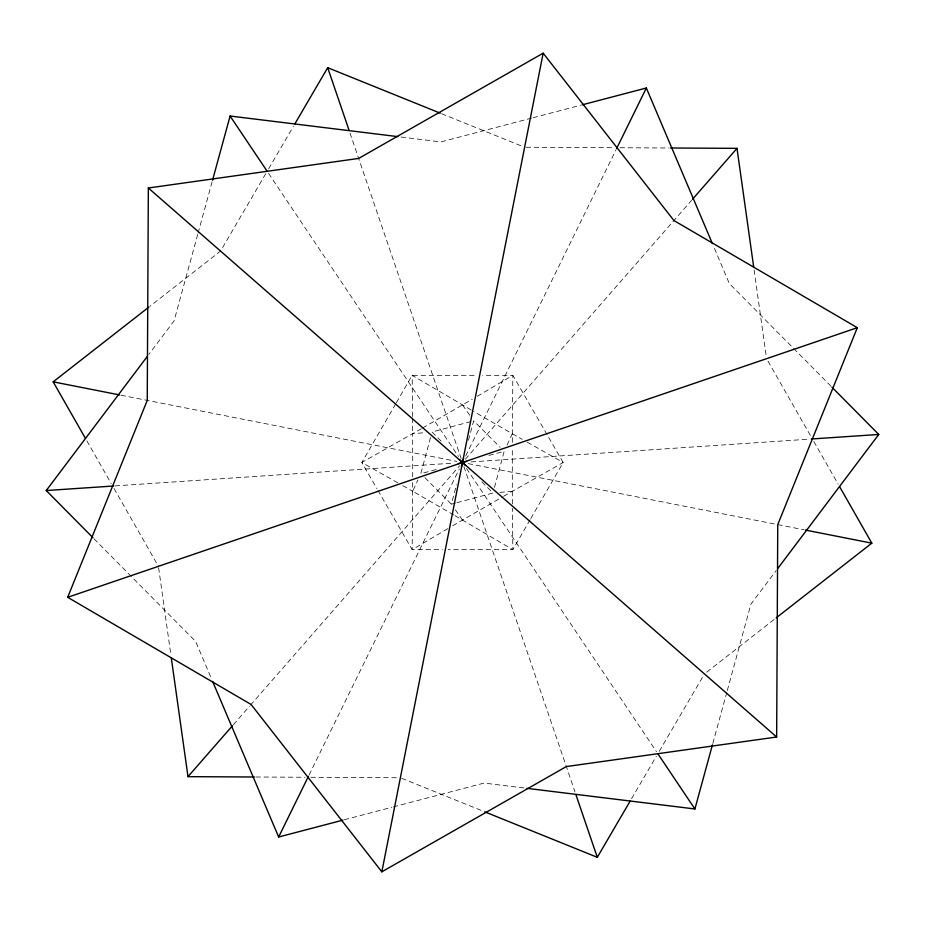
<?xml version="1.0" encoding="UTF-8"?>
<svg xmlns="http://www.w3.org/2000/svg" width="925" height="925" viewBox="0 0 925 925"><rect width="100%" height="100%" fill="white"/><g stroke="black" fill="none" stroke-linecap="round" stroke-linejoin="round"><path stroke-width="0.69" stroke-dasharray="4.62 3.47" d="M412.689 482.63L412.168 549.67L442.37 549.67M512.311 442.37L512.832 375.33L482.63 375.33M430.507 437.548L420.829 473.669L438.889 468.825M455.505 503.05L451.331 504.171L456.545 484.723M468.455 440.277L473.669 420.829L500.101 447.272M494.493 487.452L504.171 451.331L486.111 456.175M197.696 234.499L174.073 320.906L148.856 354.368M198.077 233.1L212.183 181.531M712.817 743.469L726.923 691.9M727.304 690.501L750.927 604.094L776.144 570.632M453.782 514.982L412.689 491.256L417.927 479.948M507.073 445.052L512.311 433.744L473.704 411.452M309.077 775.011L459.332 468.952M465.668 456.048L615.923 149.989M395.634 403.971L361.837 462.5L376.938 488.654M396.351 402.722L412.168 375.33L476.884 375.33M530.083 519.781L512.832 549.67L448.116 549.67M530.8 518.543L563.163 462.5L548.062 436.346M265.729 173.727L220.543 251.08L149.954 306.233M268.655 168.743L293.433 126.32M631.567 798.68L656.345 756.257M659.271 751.273L703.728 675.169M233.424 724.657L249.519 706.237M250.467 705.162L459.656 465.749M465.344 459.251L691.576 200.343M706.735 672.14L775.046 618.767M422.644 427.986L472.317 399.195M477.231 396.305L512.832 375.33L547.346 435.097M447.769 528.695L412.168 549.67L377.654 489.903M452.683 525.805L502.356 497.014M397.808 482.838L361.837 462.5L421.407 428.703M503.593 496.297L563.163 462.5L527.192 442.162M470.883 421.569L431.998 431.998L443.179 443.179M456.892 502.68L493.002 493.002L481.821 481.821M531.748 118.076L440.913 141.918L400.756 136.981M533.147 117.706L580.669 105.242M344.331 819.758L391.853 807.294M393.252 806.924L484.087 783.082L524.244 788.019M412.689 476.884L412.689 433.744L425.095 432.623M499.905 492.377L512.311 491.256L512.311 448.116M115.151 485.891L453.886 463.078M471.114 461.922L809.849 439.109M526.059 147.26L614.2 147.711M619.981 147.746L669.099 148M255.901 777L305.019 777.254M310.8 777.289L398.941 777.74M120.932 395.195L456.858 461.39M468.142 463.61L804.068 529.805M441.56 113.694L523.284 146.705M401.716 778.295L483.44 811.306M512.311 433.744L522.232 439.352M402.768 485.648L412.689 491.256M412.538 416.643L412.168 375.33L472.467 410.735M455.031 515.711L512.832 549.67L512.462 508.357M424.899 477.728L451.331 504.171M830.974 386.199L729.339 283.512L713.533 246.27M94.026 538.801L195.661 641.487L211.467 678.73M462.5 404.977L469.68 415.175M455.32 509.825L462.5 520.023M268.562 173.38L458.488 456.522M466.512 468.478L656.438 751.62M768.004 361.178L810.959 436.484M813.827 441.502L838.166 484.168M86.834 440.832L111.173 483.498M114.041 488.516L158.429 566.331M349.997 133.038L461.101 458.418M463.899 466.582L575.003 791.962M754.106 269.961L766.374 357.247M158.626 567.753L170.894 655.039M512.311 491.256L512.45 506.935M412.55 418.065L412.689 433.744"/><path stroke-width="1.39" d="M148.347 187.995L147.248 400.386L67.687 597.307L251.08 704.457L381.84 871.824L566.331 766.571L776.653 737.005L777.752 524.614L857.313 327.693L673.92 220.543L543.16 53.176L358.669 158.429L148.347 187.995L776.653 737.005M381.84 871.824L543.16 53.176M461.378 466.663L463.622 458.337M212.565 180.144L230.094 116.03L397.889 136.634M527.111 788.366L694.906 808.97L712.435 744.856M342.944 820.128L278.656 836.998L308.453 776.306M616.547 148.694L646.344 88.002L582.056 104.872M294.89 123.834L327.693 67.687L440.219 113.151M484.781 811.849L597.307 857.313L630.11 801.166M93.009 537.772L46.25 490.539L147.11 356.68M777.89 568.32L878.75 434.461L831.991 387.228M254.456 777L187.995 776.653L232.476 725.743M692.524 199.257L737.005 148.347L670.544 148M85.401 438.323L53.176 381.84L148.821 307.123M776.179 617.877L871.824 543.16L839.599 486.677M67.687 597.307L857.313 327.693M458.337 463.622L466.663 461.378M46.25 490.539L113.706 485.995M811.294 439.005L878.75 434.461M53.176 381.84L119.522 394.917M805.478 530.083L871.824 543.16M459.447 459.447L465.553 465.553M230.094 116.03L266.967 170.986M658.033 754.014L694.906 808.97M646.344 88.002L712.4 243.61M212.6 681.39L278.656 836.998M327.693 67.687L349.072 130.309M575.928 794.691L597.307 857.313M737.005 148.347L753.702 267.105M171.298 657.895L187.995 776.653"/></g></svg>
